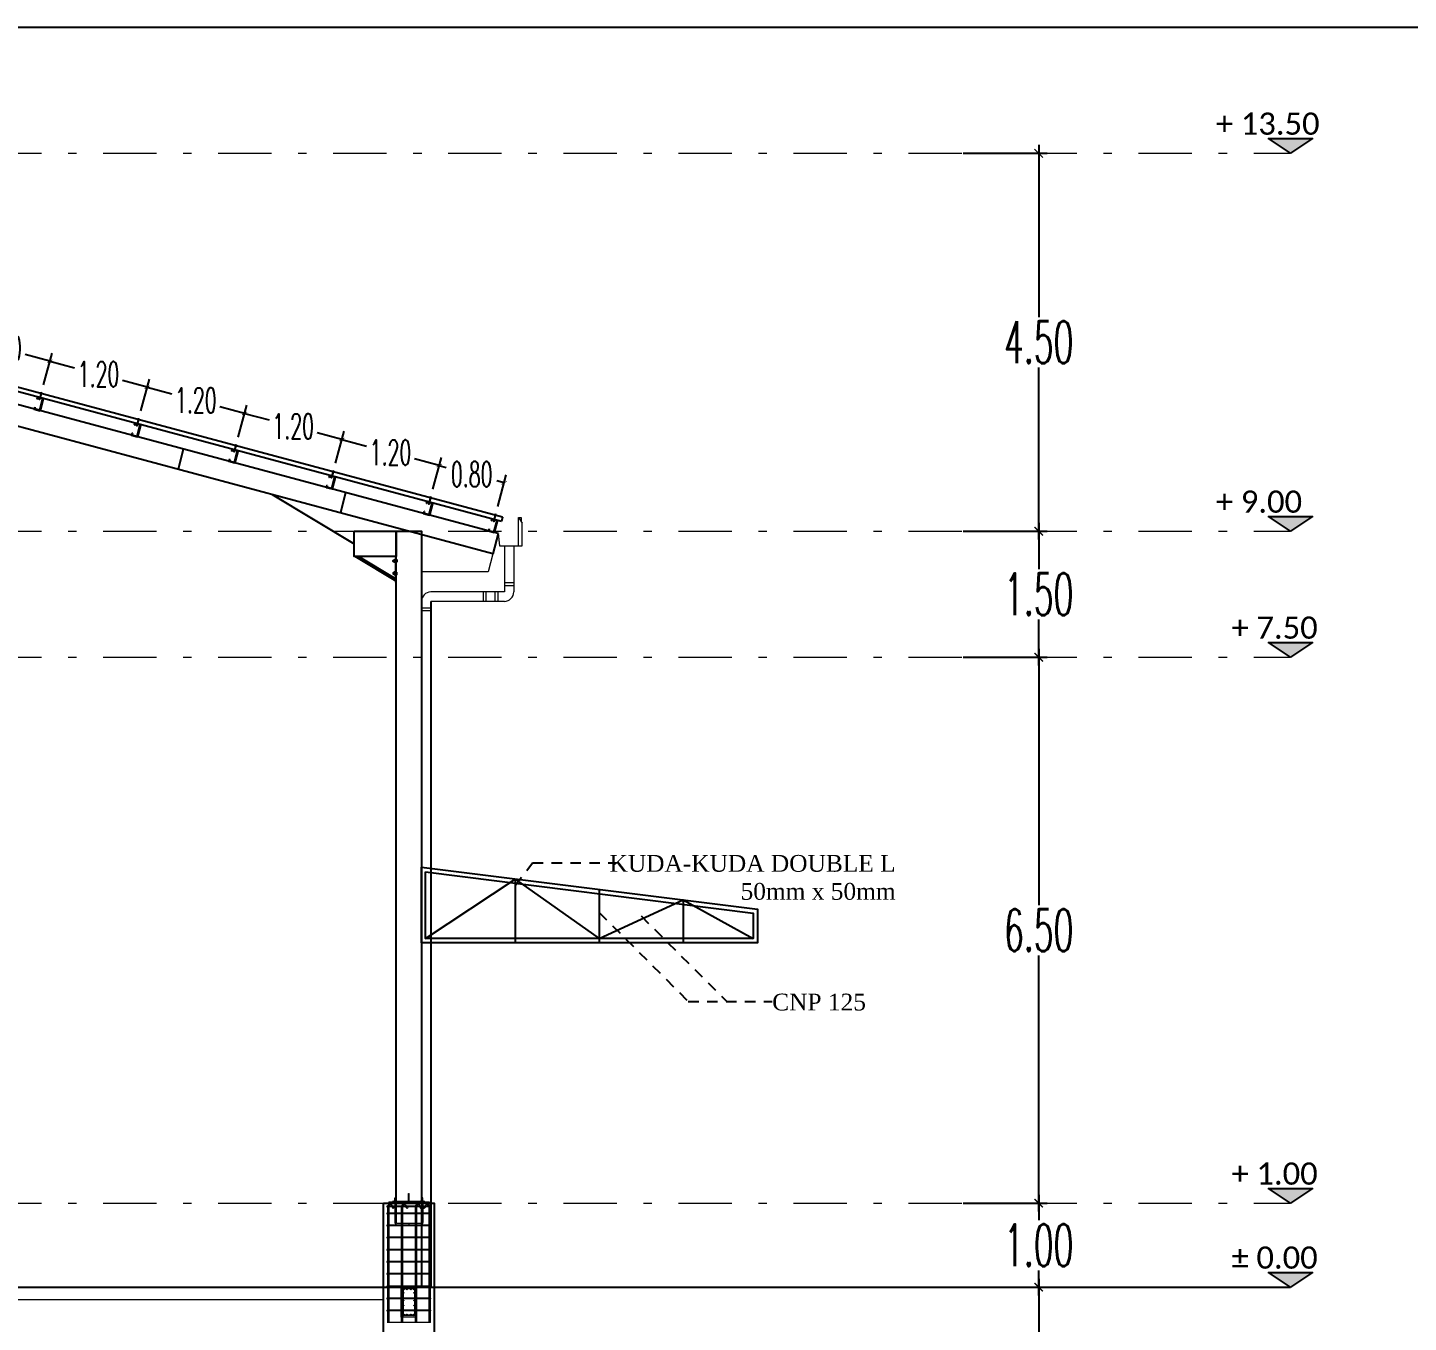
# Model space of a CAD drawing. Header units: millimetres. Extents: x 2175 to 3376, y 1504 to 1740.
# Drawn here: x 2918.69 to 2935.13, y 1559.9 to 1575.32 of the extents above; entities that cross this region are included whole.
import ezdxf

# ---------------------------------------------------------------- set-up
doc = ezdxf.new("R2010")
doc.units = ezdxf.units.MM
for name, pattern in [('DASHDOT2', [12.7, 6.35, -3.175, 0, -3.175]), ('DASHDOTX2', [50.8, 25.4, -12.7, 0, -12.7]), ('DASHED', [19.05, 12.7, -6.35]), ('HIDDEN2', [0.1875, 0.125, -0.0625])]:
    doc.linetypes.add(name, pattern=pattern)
for name, color, linetype, lineweight in [('As Atap', 3, 'DASHDOTX2', 40), ('Garis Dim', 131, 'DASHED', 9), ('TANGGA', 223, 'Continuous', 9)]:
    doc.layers.add(name, color=color, linetype=linetype, lineweight=lineweight)
for name, color, linetype in [('dinding baru', 142, 'Continuous'), ('GR', 7, 'Continuous'), ('KOP TEKS', 1, 'Continuous'), ('SUNGAI', 150, 'Continuous'), ('TEXT', 7, 'Continuous'), ('WF 150', 5, 'Continuous')]:
    doc.layers.add(name, color=color, linetype=linetype)
doc.styles.add('-DIM2', font='simplex.shx', dxfattribs={"width": 0.55})
doc.styles.get("Standard").update_dxf_attribs({"font": 'arial.ttf'})
doc.dimstyles.new('DIMENSI MUSHOLLAH', dxfattribs={"dimtxt": 0.5, "dimasz": 0.1, "dimexe": 0.1, "dimexo": 0.1, "dimgap": 0.05, "dimtad": 0, "dimtih": 1, "dimtoh": 1, "dimzin": 0, "dimdsep": 46, "dimtxsty": '-DIM2', "dimblk": 'ARCHTICK', "dimcen": 0.3, "dimdle": 0.1, "dimclrd": 1, "dimclre": 1, "dimclrt": 2, "dimadec": 0, "dimazin": 0, "dimtfac": 1, "dimtix": 1, "dimtofl": 0, "dimtmove": 0, "dimatfit": 3, "dimldrblk": 'ARCHTICK', "dimfxl": 1, "dimtolj": 1, "dimtzin": 0, "dimarcsym": 0})
doc.dimstyles.new('DIMENSI POTONGAN', dxfattribs={"dimtxt": 0.3, "dimasz": 0.05, "dimexe": 0.1, "dimexo": 0.1, "dimgap": 0.05, "dimtad": 0, "dimtih": 1, "dimtoh": 1, "dimrnd": 0.0025, "dimzin": 0, "dimdsep": 46, "dimtxsty": '-DIM2', "dimblk": 'ARCHTICK', "dimcen": 0.1, "dimclrd": 1, "dimclre": 1, "dimclrt": 2, "dimadec": 0, "dimazin": 0, "dimtfac": 1, "dimtofl": 0, "dimtmove": 0, "dimatfit": 3, "dimldrblk": 'ARCHTICK', "dimfxl": 0.18, "dimtolj": 1, "dimtzin": 0, "dimarcsym": 0})

# ---------------------------------------------------------------- blocks, each defined once
blk = doc.blocks.new('_ArchTick')
at = {"color": 0, "linetype": 'ByBlock', "const_width": 0.15}
blk.add_lwpolyline([(-0.5, -0.5), (0.5, 0.5)], dxfattribs=at)
blk = doc.blocks.new('*D823')
at = {"layer": 'Defpoints', "color": 0, "transparency": 16777216}
for p in [(2929.732, 1560.321), (2930.732, 1560.321), (2929.732, 1558.321)]:
    blk.add_point(p, dxfattribs=at)
at = {"layer": 'dinding baru', "color": 1, "linetype": 'Continuous', "lineweight": -2, "transparency": 16777216}
for p, q in [((2929.832, 1560.321), (2930.832, 1560.321)), ((2929.832, 1558.321), (2930.832, 1558.321))]:
    blk.add_line(p, q, dxfattribs=at)
at = {"layer": 'dinding baru', "color": 1, "lineweight": -2, "transparency": 16777216}
for p, q in [((2930.732, 1560.421), (2930.732, 1559.621)), ((2930.732, 1558.221), (2930.732, 1559.021))]:
    blk.add_line(p, q, dxfattribs=at)
at = {"layer": 'dinding baru', "color": 1, "lineweight": -2, "transparency": 16777216, "xscale": 0.1, "yscale": 0.1, "zscale": 0.1}
for p, rotation in [((2930.732, 1560.321), 90), ((2930.732, 1558.321), 270)]:
    blk.add_blockref('_ArchTick', p, dxfattribs=dict(at, rotation=rotation))
at = {"layer": 'dinding baru', "color": 2, "lineweight": 0, "transparency": 16777216, "insert": (2930.732, 1559.321), "char_height": 0.5, "attachment_point": 5, "style": '-DIM2'}
blk.add_mtext('\\A1;2.00', dxfattribs=at)
blk = doc.blocks.new('*D824')
at = {"layer": 'Defpoints', "color": 0, "transparency": 16777216}
for p in [(2929.732, 1561.321), (2929.732, 1560.321), (2930.732, 1560.321)]:
    blk.add_point(p, dxfattribs=at)
at = {"layer": 'dinding baru', "color": 1, "linetype": 'Continuous', "lineweight": -2, "transparency": 16777216}
for p, q in [((2929.832, 1561.321), (2930.832, 1561.321)), ((2929.832, 1560.321), (2930.832, 1560.321))]:
    blk.add_line(p, q, dxfattribs=at)
at = {"layer": 'dinding baru', "color": 1, "lineweight": -2, "transparency": 16777216}
for p, q in [((2930.732, 1561.421), (2930.732, 1561.121)), ((2930.732, 1560.221), (2930.732, 1560.521))]:
    blk.add_line(p, q, dxfattribs=at)
at = {"layer": 'dinding baru', "color": 1, "lineweight": -2, "transparency": 16777216, "xscale": 0.1, "yscale": 0.1, "zscale": 0.1}
for p, rotation in [((2930.732, 1561.321), 90), ((2930.732, 1560.321), 270)]:
    blk.add_blockref('_ArchTick', p, dxfattribs=dict(at, rotation=rotation))
at = {"layer": 'dinding baru', "color": 2, "lineweight": 0, "transparency": 16777216, "insert": (2930.732, 1560.821), "char_height": 0.5, "attachment_point": 5, "style": '-DIM2'}
blk.add_mtext('\\A1;1.00', dxfattribs=at)
blk = doc.blocks.new('*D825')
at = {"layer": 'Defpoints', "color": 0, "transparency": 16777216}
for p in [(2929.732, 1567.821), (2930.732, 1567.821), (2929.732, 1561.321)]:
    blk.add_point(p, dxfattribs=at)
at = {"layer": 'dinding baru', "color": 1, "lineweight": -2, "transparency": 16777216}
for p, q in [((2930.732, 1567.921), (2930.732, 1564.871)), ((2930.732, 1561.221), (2930.732, 1564.271))]:
    blk.add_line(p, q, dxfattribs=at)
at = {"layer": 'dinding baru', "color": 1, "linetype": 'Continuous', "lineweight": -2, "transparency": 16777216}
for p, q in [((2929.832, 1567.821), (2930.832, 1567.821)), ((2929.832, 1561.321), (2930.832, 1561.321))]:
    blk.add_line(p, q, dxfattribs=at)
at = {"layer": 'dinding baru', "color": 1, "lineweight": -2, "transparency": 16777216, "xscale": 0.1, "yscale": 0.1, "zscale": 0.1}
for p, rotation in [((2930.732, 1567.821), 90), ((2930.732, 1561.321), 270)]:
    blk.add_blockref('_ArchTick', p, dxfattribs=dict(at, rotation=rotation))
at = {"layer": 'dinding baru', "color": 2, "lineweight": 0, "transparency": 16777216, "insert": (2930.732, 1564.571), "char_height": 0.5, "attachment_point": 5, "style": '-DIM2'}
blk.add_mtext('\\A1;6.50', dxfattribs=at)
blk = doc.blocks.new('*D826')
at = {"layer": 'Defpoints', "color": 0, "transparency": 16777216}
for p in [(2929.732, 1569.321), (2930.732, 1569.321), (2929.732, 1567.821)]:
    blk.add_point(p, dxfattribs=at)
at = {"layer": 'dinding baru', "color": 1, "lineweight": -2, "transparency": 16777216}
for p, q in [((2930.732, 1569.421), (2930.732, 1568.871)), ((2930.732, 1567.721), (2930.732, 1568.271))]:
    blk.add_line(p, q, dxfattribs=at)
at = {"layer": 'dinding baru', "color": 1, "linetype": 'Continuous', "lineweight": -2, "transparency": 16777216}
for p, q in [((2929.832, 1569.321), (2930.832, 1569.321)), ((2929.832, 1567.821), (2930.832, 1567.821))]:
    blk.add_line(p, q, dxfattribs=at)
at = {"layer": 'dinding baru', "color": 1, "lineweight": -2, "transparency": 16777216, "xscale": 0.1, "yscale": 0.1, "zscale": 0.1}
for p, rotation in [((2930.732, 1569.321), 90), ((2930.732, 1567.821), 270)]:
    blk.add_blockref('_ArchTick', p, dxfattribs=dict(at, rotation=rotation))
at = {"layer": 'dinding baru', "color": 2, "lineweight": 0, "transparency": 16777216, "insert": (2930.732, 1568.571), "char_height": 0.5, "attachment_point": 5, "style": '-DIM2'}
blk.add_mtext('\\A1;1.50', dxfattribs=at)
blk = doc.blocks.new('*D827')
at = {"layer": 'Defpoints', "color": 0, "transparency": 16777216}
for p in [(2929.732, 1573.821), (2929.732, 1569.321), (2930.732, 1569.321)]:
    blk.add_point(p, dxfattribs=at)
at = {"layer": 'dinding baru', "color": 1, "linetype": 'Continuous', "lineweight": -2, "transparency": 16777216}
for p, q in [((2929.832, 1573.821), (2930.832, 1573.821)), ((2929.832, 1569.321), (2930.832, 1569.321))]:
    blk.add_line(p, q, dxfattribs=at)
at = {"layer": 'dinding baru', "color": 1, "lineweight": -2, "transparency": 16777216}
for p, q in [((2930.732, 1573.921), (2930.732, 1571.871)), ((2930.732, 1569.221), (2930.732, 1571.271))]:
    blk.add_line(p, q, dxfattribs=at)
at = {"layer": 'dinding baru', "color": 1, "lineweight": -2, "transparency": 16777216, "xscale": 0.1, "yscale": 0.1, "zscale": 0.1}
for p, rotation in [((2930.732, 1573.821), 90), ((2930.732, 1569.321), 270)]:
    blk.add_blockref('_ArchTick', p, dxfattribs=dict(at, rotation=rotation))
at = {"layer": 'dinding baru', "color": 2, "lineweight": 0, "transparency": 16777216, "insert": (2930.732, 1571.571), "char_height": 0.5, "attachment_point": 5, "style": '-DIM2'}
blk.add_mtext('\\A1;4.50', dxfattribs=at)
blk = doc.blocks.new('soof bmi')
at = {"layer": 'Garis Dim', "color": 1, "linetype": 'ByBlock', "lineweight": 9}
for p, q in [((38143.76, 315.036), (38143.76, 314.534)), ((38143.768, 315.036), (38143.768, 314.534)), ((38143.978, 315.053), (38143.777, 315.053)), ((38143.978, 315.044), (38143.777, 315.044)), ((38143.987, 315.036), (38143.987, 314.534)), ((38143.996, 315.036), (38143.996, 314.534)), ((38143.978, 314.525), (38143.777, 314.525)), ((38143.978, 314.517), (38143.777, 314.517))]:
    blk.add_line(p, q, dxfattribs=at)
blk.add_lwpolyline([(38143.728, 315.085), (38144.028, 315.085), (38144.028, 314.485), (38143.728, 314.485)], close=True, dxfattribs=at)
for centre, radius in [((38143.777, 315.036), 0.00853), ((38143.774, 314.965), 0.0064), ((38143.838, 315.036), 0.00853), ((38143.917, 315.036), 0.00853), ((38143.978, 315.036), 0.00853), ((38143.981, 314.965), 0.0064), ((38143.774, 314.815), 0.0064), ((38143.774, 314.715), 0.0064), ((38143.774, 314.605), 0.0064), ((38143.981, 314.815), 0.0064), ((38143.981, 314.715), 0.0064), ((38143.981, 314.605), 0.0064), ((38143.777, 314.534), 0.00853), ((38143.838, 314.534), 0.00853), ((38143.917, 314.534), 0.00853), ((38143.978, 314.534), 0.00853)]:
    blk.add_circle(centre, radius, dxfattribs=at)
for centre, radius, start, end in [((38143.777, 315.036), 0.0171, 90, 180), ((38143.978, 315.036), 0.0171, 0, 90), ((38143.978, 315.036), 0.00853, 0, 90), ((38143.777, 314.534), 0.0171, 180, 270), ((38143.978, 314.534), 0.00853, 270, 0), ((38143.978, 314.534), 0.0171, 270, 0)]:
    blk.add_arc(centre, radius, start, end, dxfattribs=at)
blk = doc.blocks.new('*D651')
at = {"layer": 'Defpoints', "color": 0, "transparency": 16777216}
for p in [(2918.957, 1571.346), (2917.696, 1571.277), (2918.855, 1570.967)]:
    blk.add_point(p, dxfattribs=at)
at = {"layer": 'TANGGA', "color": 1, "lineweight": -2, "transparency": 16777216}
for p, q in [((2917.722, 1571.374), (2917.824, 1571.753)), ((2917.798, 1571.657), (2918.092, 1571.578)), ((2918.957, 1571.346), (2918.663, 1571.425)), ((2918.881, 1571.063), (2918.983, 1571.443))]:
    blk.add_line(p, q, dxfattribs=at)
at = {"layer": 'TANGGA', "color": 1, "lineweight": -2, "transparency": 16777216, "xscale": 0.05, "yscale": 0.05, "zscale": 0.05}
for p, rotation in [((2917.798, 1571.657), 164.9999999999965), ((2918.957, 1571.346), 344.9999999999965)]:
    blk.add_blockref('_ArchTick', p, dxfattribs=dict(at, rotation=rotation))
at = {"layer": 'TANGGA', "color": 2, "transparency": 16777216, "insert": (2918.377, 1571.502), "char_height": 0.3, "attachment_point": 5, "style": '-DIM2'}
blk.add_mtext('\\A1;1.20', dxfattribs=at)
blk = doc.blocks.new('*D652')
at = {"layer": 'Defpoints', "color": 0, "transparency": 16777216}
for p in [(2920.116, 1571.036), (2918.855, 1570.967), (2920.014, 1570.656)]:
    blk.add_point(p, dxfattribs=at)
at = {"layer": 'TANGGA', "color": 1, "lineweight": -2, "transparency": 16777216}
for p, q in [((2918.881, 1571.063), (2918.983, 1571.443)), ((2918.957, 1571.346), (2919.251, 1571.268)), ((2920.116, 1571.036), (2919.822, 1571.114)), ((2920.04, 1570.753), (2920.142, 1571.132))]:
    blk.add_line(p, q, dxfattribs=at)
at = {"layer": 'TANGGA', "color": 1, "lineweight": -2, "transparency": 16777216, "xscale": 0.05, "yscale": 0.05, "zscale": 0.05}
for p, rotation in [((2918.957, 1571.346), 164.9999999999965), ((2920.116, 1571.036), 344.9999999999965)]:
    blk.add_blockref('_ArchTick', p, dxfattribs=dict(at, rotation=rotation))
at = {"layer": 'TANGGA', "color": 2, "transparency": 16777216, "insert": (2919.537, 1571.191), "char_height": 0.3, "attachment_point": 5, "style": '-DIM2'}
blk.add_mtext('\\A1;1.20', dxfattribs=at)
blk = doc.blocks.new('*D653')
at = {"layer": 'Defpoints', "color": 0, "transparency": 16777216}
for p in [(2921.275, 1570.725), (2920.014, 1570.656), (2921.174, 1570.346)]:
    blk.add_point(p, dxfattribs=at)
at = {"layer": 'TANGGA', "color": 1, "lineweight": -2, "transparency": 16777216}
for p, q in [((2920.04, 1570.753), (2920.142, 1571.132)), ((2920.116, 1571.036), (2920.41, 1570.957)), ((2921.275, 1570.725), (2920.981, 1570.804)), ((2921.199, 1570.442), (2921.301, 1570.822))]:
    blk.add_line(p, q, dxfattribs=at)
at = {"layer": 'TANGGA', "color": 1, "lineweight": -2, "transparency": 16777216, "xscale": 0.05, "yscale": 0.05, "zscale": 0.05}
for p, rotation in [((2920.116, 1571.036), 164.9999999999965), ((2921.275, 1570.725), 344.9999999999965)]:
    blk.add_blockref('_ArchTick', p, dxfattribs=dict(at, rotation=rotation))
at = {"layer": 'TANGGA', "color": 2, "transparency": 16777216, "insert": (2920.696, 1570.88), "char_height": 0.3, "attachment_point": 5, "style": '-DIM2'}
blk.add_mtext('\\A1;1.20', dxfattribs=at)
blk = doc.blocks.new('*D654')
at = {"layer": 'Defpoints', "color": 0, "transparency": 16777216}
for p in [(2921.174, 1570.346), (2922.434, 1570.414), (2922.333, 1570.035)]:
    blk.add_point(p, dxfattribs=at)
at = {"layer": 'TANGGA', "color": 1, "lineweight": -2, "transparency": 16777216}
for p, q in [((2921.199, 1570.442), (2921.301, 1570.822)), ((2921.275, 1570.725), (2921.569, 1570.646)), ((2922.359, 1570.132), (2922.46, 1570.511)), ((2922.434, 1570.414), (2922.141, 1570.493))]:
    blk.add_line(p, q, dxfattribs=at)
at = {"layer": 'TANGGA', "color": 1, "lineweight": -2, "transparency": 16777216, "xscale": 0.05, "yscale": 0.05, "zscale": 0.05}
for p, rotation in [((2921.275, 1570.725), 164.9999999999756), ((2922.434, 1570.414), 344.9999999999756)]:
    blk.add_blockref('_ArchTick', p, dxfattribs=dict(at, rotation=rotation))
at = {"layer": 'TANGGA', "color": 2, "transparency": 16777216, "insert": (2921.855, 1570.57), "char_height": 0.3, "attachment_point": 5, "style": '-DIM2'}
blk.add_mtext('\\A1;1.20', dxfattribs=at)
blk = doc.blocks.new('*D655')
at = {"layer": 'Defpoints', "color": 0, "transparency": 16777216}
for p in [(2922.333, 1570.035), (2923.593, 1570.104), (2923.492, 1569.724)]:
    blk.add_point(p, dxfattribs=at)
at = {"layer": 'TANGGA', "color": 1, "lineweight": -2, "transparency": 16777216}
for p, q in [((2922.359, 1570.132), (2922.46, 1570.511)), ((2922.434, 1570.414), (2922.728, 1570.336)), ((2923.593, 1570.104), (2923.3, 1570.183)), ((2923.518, 1569.821), (2923.619, 1570.201))]:
    blk.add_line(p, q, dxfattribs=at)
at = {"layer": 'TANGGA', "color": 1, "lineweight": -2, "transparency": 16777216, "xscale": 0.05, "yscale": 0.05, "zscale": 0.05}
for p, rotation in [((2922.434, 1570.414), 164.9999999999965), ((2923.593, 1570.104), 344.9999999999965)]:
    blk.add_blockref('_ArchTick', p, dxfattribs=dict(at, rotation=rotation))
at = {"layer": 'TANGGA', "color": 2, "transparency": 16777216, "insert": (2923.014, 1570.259), "char_height": 0.3, "attachment_point": 5, "style": '-DIM2'}
blk.add_mtext('\\A1;1.20', dxfattribs=at)
blk = doc.blocks.new('*D656')
at = {"layer": 'Defpoints', "color": 0, "transparency": 16777216}
for p in [(2924.366, 1569.897), (2923.492, 1569.724), (2924.264, 1569.517)]:
    blk.add_point(p, dxfattribs=at)
at = {"layer": 'TANGGA', "color": 1, "lineweight": -2, "transparency": 16777216}
for p, q in [((2923.518, 1569.821), (2923.619, 1570.201)), ((2923.593, 1570.104), (2923.678, 1570.081)), ((2924.366, 1569.897), (2924.281, 1569.92)), ((2924.29, 1569.614), (2924.392, 1569.993))]:
    blk.add_line(p, q, dxfattribs=at)
at = {"layer": 'TANGGA', "color": 1, "lineweight": -2, "transparency": 16777216, "xscale": 0.05, "yscale": 0.05, "zscale": 0.05}
for p, rotation in [((2923.593, 1570.104), 164.9999999980932), ((2924.366, 1569.897), 344.9999999980933)]:
    blk.add_blockref('_ArchTick', p, dxfattribs=dict(at, rotation=rotation))
at = {"layer": 'TANGGA', "color": 2, "transparency": 16777216, "insert": (2923.98, 1570), "char_height": 0.3, "attachment_point": 5, "style": '-DIM2'}
blk.add_mtext('\\A1;0.80', dxfattribs=at)

msp = doc.modelspace()

# ---------------------------------------------------------------- hatches: boundary and pattern name
at = {"layer": 'Garis Dim', "linetype": 'ByBlock', "lineweight": 5}
h = msp.add_hatch(dxfattribs=at)
h.set_pattern_fill('LINE', color=0, scale=0.00072, angle=-0.0006, style=0)
h.set_pattern_definition([(179.999441, (3621.7157647, 1722.6246824), (2.23035e-08, 0.0022860000006), [])])
h.paths.add_polyline_path([(2923.082, 1561.382, 0.414214), (2923.08, 1561.384), (2923.067, 1561.384, 0.414214), (2923.065, 1561.382), (2923.065, 1561.352), (2923.082, 1561.352)])
h = msp.add_hatch(dxfattribs=at)
h.set_pattern_fill('LINE', color=0, scale=0.00072, angle=-0.0006, style=0)
h.set_pattern_definition([(179.999441, (3621.3989637, 1722.6246855), (2.23035e-08, 0.0022860000006), [])])
h.paths.add_polyline_path([(2923.399, 1561.382, 0.414214), (2923.397, 1561.384), (2923.383, 1561.384, 0.414214), (2923.381, 1561.382), (2923.381, 1561.352), (2923.399, 1561.352)])
at = {"layer": 'TEXT'}
h = msp.add_hatch(color=256, dxfattribs=at)
h.dxf.hatch_style = 1
h.paths.add_polyline_path([(2933.732, 1573.821), (2933.469, 1573.996), (2933.994, 1573.996)])
h = msp.add_hatch(color=256, dxfattribs=at)
h.dxf.hatch_style = 1
h.paths.add_polyline_path([(2933.732, 1569.321), (2933.469, 1569.496), (2933.994, 1569.496)])
h = msp.add_hatch(color=256, dxfattribs=at)
h.dxf.hatch_style = 1
h.paths.add_polyline_path([(2933.732, 1567.821), (2933.469, 1567.996), (2933.994, 1567.996)])
h = msp.add_hatch(color=256, dxfattribs=at)
h.dxf.hatch_style = 1
h.paths.add_polyline_path([(2933.732, 1561.321), (2933.469, 1561.496), (2933.994, 1561.496)])
h = msp.add_hatch(color=256, dxfattribs=at)
h.dxf.hatch_style = 1
h.paths.add_polyline_path([(2933.732, 1560.321), (2933.469, 1560.496), (2933.994, 1560.496)])

# ---------------------------------------------------------------- linework, layer by layer
for p, q in [((2918.81, 1570.919), (2918.803, 1570.894)), ((2918.806, 1570.893), (2918.803, 1570.894)), ((2918.812, 1570.915), (2918.806, 1570.893)), ((2918.869, 1570.9), (2918.812, 1570.915)), ((2918.869, 1570.9), (2918.832, 1570.762)), ((2918.873, 1570.903), (2918.834, 1570.758)), ((2918.879, 1570.901), (2918.84, 1570.757)), ((2918.876, 1570.892), (2918.84, 1570.756)), ((2918.876, 1570.892), (2918.84, 1570.756)), ((2918.876, 1570.892), (2918.84, 1570.756)), ((2918.879, 1570.901), (2918.849, 1570.791)), ((2918.879, 1570.901), (2918.849, 1570.791)), ((2918.879, 1570.901), (2918.849, 1570.791)), ((2918.879, 1570.901), (2918.849, 1570.791)), ((2918.876, 1570.891), (2918.87, 1570.892)), ((2918.778, 1570.799), (2918.771, 1570.775)), ((2918.78, 1570.798), (2918.775, 1570.777)), ((2918.832, 1570.762), (2918.775, 1570.777)), ((2918.78, 1570.798), (2918.778, 1570.799)), ((2919.969, 1570.609), (2919.962, 1570.584)), ((2919.965, 1570.583), (2919.962, 1570.584)), ((2919.971, 1570.604), (2919.965, 1570.583)), ((2920.028, 1570.589), (2919.971, 1570.604)), ((2920.028, 1570.589), (2919.991, 1570.451)), ((2920.032, 1570.592), (2919.993, 1570.447)), ((2920.038, 1570.591), (2919.999, 1570.446)), ((2920.035, 1570.581), (2919.999, 1570.446)), ((2920.035, 1570.581), (2919.999, 1570.446)), ((2920.035, 1570.581), (2919.999, 1570.446)), ((2920.038, 1570.591), (2920.008, 1570.481)), ((2920.038, 1570.591), (2920.008, 1570.481)), ((2920.038, 1570.591), (2920.008, 1570.481)), ((2920.038, 1570.591), (2920.008, 1570.481)), ((2920.035, 1570.58), (2920.029, 1570.582)), ((2919.937, 1570.488), (2919.93, 1570.464)), ((2919.94, 1570.487), (2919.934, 1570.466)), ((2919.991, 1570.451), (2919.934, 1570.466)), ((2919.94, 1570.487), (2919.937, 1570.488)), ((2920.545, 1570.3), (2920.485, 1570.057)), ((2921.096, 1570.178), (2921.089, 1570.154)), ((2921.099, 1570.177), (2921.093, 1570.155)), ((2921.099, 1570.177), (2921.096, 1570.178)), ((2921.128, 1570.298), (2921.121, 1570.273)), ((2921.124, 1570.272), (2921.121, 1570.273)), ((2921.13, 1570.293), (2921.124, 1570.272)), ((2921.187, 1570.279), (2921.13, 1570.293)), ((2921.187, 1570.279), (2921.15, 1570.141)), ((2921.191, 1570.282), (2921.152, 1570.137)), ((2921.197, 1570.28), (2921.158, 1570.135)), ((2921.194, 1570.271), (2921.158, 1570.135)), ((2921.194, 1570.271), (2921.158, 1570.135)), ((2921.194, 1570.271), (2921.158, 1570.135)), ((2921.197, 1570.28), (2921.167, 1570.17)), ((2921.197, 1570.28), (2921.167, 1570.17)), ((2921.197, 1570.28), (2921.167, 1570.17)), ((2921.197, 1570.28), (2921.167, 1570.17)), ((2921.194, 1570.269), (2921.188, 1570.271)), ((2921.15, 1570.141), (2921.093, 1570.155)), ((2922.255, 1569.867), (2922.249, 1569.843)), ((2922.258, 1569.866), (2922.252, 1569.845)), ((2922.258, 1569.866), (2922.255, 1569.867)), ((2922.287, 1569.987), (2922.28, 1569.962)), ((2922.283, 1569.962), (2922.28, 1569.962)), ((2922.289, 1569.983), (2922.283, 1569.962)), ((2922.346, 1569.968), (2922.289, 1569.983)), ((2922.346, 1569.968), (2922.309, 1569.83)), ((2922.35, 1569.971), (2922.311, 1569.826)), ((2922.356, 1569.97), (2922.317, 1569.825)), ((2922.353, 1569.96), (2922.317, 1569.825)), ((2922.353, 1569.96), (2922.317, 1569.825)), ((2922.353, 1569.96), (2922.317, 1569.825)), ((2922.356, 1569.97), (2922.326, 1569.86)), ((2922.356, 1569.97), (2922.326, 1569.86)), ((2922.356, 1569.97), (2922.326, 1569.86)), ((2922.356, 1569.97), (2922.326, 1569.86)), ((2922.353, 1569.959), (2922.347, 1569.96)), ((2922.309, 1569.83), (2922.252, 1569.845)), ((2922.477, 1569.782), (2922.417, 1569.539)), ((2923.414, 1569.556), (2923.408, 1569.532)), ((2923.417, 1569.556), (2923.411, 1569.534)), ((2923.468, 1569.519), (2923.411, 1569.534)), ((2923.417, 1569.556), (2923.414, 1569.556)), ((2923.446, 1569.677), (2923.44, 1569.652)), ((2923.442, 1569.651), (2923.44, 1569.652)), ((2923.448, 1569.672), (2923.442, 1569.651)), ((2923.505, 1569.657), (2923.448, 1569.672)), ((2923.505, 1569.657), (2923.468, 1569.519)), ((2923.509, 1569.661), (2923.47, 1569.516)), ((2923.515, 1569.659), (2923.476, 1569.514)), ((2923.512, 1569.649), (2923.476, 1569.514)), ((2923.512, 1569.649), (2923.476, 1569.514)), ((2923.512, 1569.649), (2923.476, 1569.514)), ((2923.515, 1569.659), (2923.486, 1569.549)), ((2923.515, 1569.659), (2923.486, 1569.549)), ((2923.515, 1569.659), (2923.486, 1569.549)), ((2923.515, 1569.659), (2923.486, 1569.549)), ((2923.512, 1569.648), (2923.506, 1569.65)), ((2924.219, 1569.47), (2924.212, 1569.445)), ((2924.215, 1569.444), (2924.212, 1569.445)), ((2924.221, 1569.465), (2924.215, 1569.444)), ((2924.278, 1569.45), (2924.221, 1569.465)), ((2924.278, 1569.45), (2924.241, 1569.312)), ((2924.282, 1569.454), (2924.243, 1569.309)), ((2924.288, 1569.452), (2924.249, 1569.307)), ((2924.285, 1569.442), (2924.249, 1569.307)), ((2924.285, 1569.442), (2924.249, 1569.307)), ((2924.285, 1569.442), (2924.249, 1569.307)), ((2924.288, 1569.452), (2924.258, 1569.342)), ((2924.288, 1569.452), (2924.258, 1569.342)), ((2924.288, 1569.452), (2924.258, 1569.342)), ((2924.288, 1569.452), (2924.258, 1569.342)), ((2924.285, 1569.441), (2924.279, 1569.443)), ((2924.187, 1569.349), (2924.18, 1569.325)), ((2924.19, 1569.349), (2924.184, 1569.327)), ((2924.241, 1569.312), (2924.184, 1569.327)), ((2924.19, 1569.349), (2924.187, 1569.349)), ((2923.382, 1568.486), (2923.382, 1560.321)), ((2923.494, 1568.486), (2923.494, 1560.321)), ((2923.423, 1561.336), (2923.039, 1561.336)), ((2923.423, 1561.336), (2923.039, 1561.336))]:
    msp.add_line(p, q)
at = {"lineweight": 18}
for p, q in [((2924.538, 1569.147), (2924.538, 1569.484)), ((2924.538, 1569.484), (2924.571, 1569.484)), ((2924.538, 1569.484), (2924.583, 1569.418)), ((2924.571, 1569.484), (2924.571, 1569.435)), ((2924.583, 1569.147), (2924.583, 1569.418)), ((2924.296, 1569.294), (2924.313, 1569.147)), ((2924.313, 1569.147), (2924.369, 1569.147)), ((2924.369, 1569.147), (2924.583, 1569.147)), ((2924.369, 1569.147), (2924.369, 1568.598)), ((2924.481, 1569.147), (2924.481, 1568.598)), ((2924.369, 1568.711), (2924.481, 1568.711)), ((2924.369, 1568.598), (2923.494, 1568.598)), ((2924.121, 1568.486), (2924.121, 1568.598)), ((2924.154, 1568.486), (2924.154, 1568.598)), ((2924.257, 1568.598), (2924.257, 1568.486)), ((2924.291, 1568.598), (2924.291, 1568.486)), ((2924.369, 1568.677), (2924.481, 1568.677)), ((2923.494, 1568.407), (2923.382, 1568.407)), ((2923.494, 1568.374), (2923.382, 1568.374)), ((2924.369, 1568.486), (2923.494, 1568.486)), ((2923.471, 1561.321), (2922.991, 1561.321)), ((2923.471, 1561.321), (2922.991, 1561.321))]:
    msp.add_line(p, q, dxfattribs=at)
at = {"ltscale": 8}
for p, q in [((2924.499, 1565.178), (2924.499, 1564.421)), ((2925.499, 1565.056), (2925.499, 1564.421)), ((2926.499, 1564.931), (2926.499, 1564.421))]:
    msp.add_line(p, q, dxfattribs=at)
for points in [[(2918.855, 1570.959), (2918.852, 1570.96), (2918.835, 1570.894), (2918.838, 1570.893)], [(2918.864, 1570.961), (2918.844, 1570.966), (2918.843, 1570.962), (2918.863, 1570.957)], [(2918.86, 1570.965), (2918.85, 1570.968), (2918.849, 1570.964), (2918.859, 1570.962)], [(2920.014, 1570.649), (2920.011, 1570.649), (2919.994, 1570.584), (2919.997, 1570.583)], [(2920.023, 1570.65), (2920.003, 1570.655), (2920.002, 1570.652), (2920.022, 1570.647)], [(2920.019, 1570.655), (2920.009, 1570.657), (2920.008, 1570.654), (2920.019, 1570.651)], [(2921.182, 1570.339), (2921.162, 1570.345), (2921.161, 1570.341), (2921.181, 1570.336)], [(2921.179, 1570.344), (2921.169, 1570.347), (2921.168, 1570.343), (2921.178, 1570.341)], [(2921.173, 1570.338), (2921.17, 1570.339), (2921.153, 1570.273), (2921.156, 1570.272)], [(2922.332, 1570.027), (2922.329, 1570.028), (2922.312, 1569.963), (2922.315, 1569.962)], [(2922.341, 1570.029), (2922.321, 1570.034), (2922.32, 1570.031), (2922.34, 1570.025)], [(2922.338, 1570.034), (2922.328, 1570.036), (2922.327, 1570.033), (2922.337, 1570.03)], [(2923.491, 1569.717), (2923.488, 1569.718), (2923.471, 1569.652), (2923.474, 1569.651)], [(2923.5, 1569.718), (2923.48, 1569.723), (2923.479, 1569.72), (2923.499, 1569.715)], [(2923.497, 1569.723), (2923.487, 1569.726), (2923.486, 1569.722), (2923.496, 1569.719)], [(2924.27, 1569.516), (2924.259, 1569.519), (2924.259, 1569.515), (2924.269, 1569.512)], [(2924.264, 1569.51), (2924.261, 1569.511), (2924.244, 1569.445), (2924.247, 1569.444)], [(2924.273, 1569.511), (2924.253, 1569.516), (2924.252, 1569.513), (2924.272, 1569.508)]]:
    msp.add_lwpolyline(points, close=True)
for points in [[(2918.838, 1570.893), (2918.835, 1570.888), (2918.835, 1570.894)], [(2919.997, 1570.583), (2919.994, 1570.577), (2919.994, 1570.584)], [(2921.156, 1570.272), (2921.153, 1570.267), (2921.153, 1570.273)], [(2922.315, 1569.962), (2922.312, 1569.956), (2922.312, 1569.963)], [(2923.474, 1569.651), (2923.471, 1569.645), (2923.471, 1569.652)], [(2924.247, 1569.444), (2924.244, 1569.438), (2924.244, 1569.445)]]:
    msp.add_lwpolyline(points)
for points in [[(2923.382, 1565.321), (2927.382, 1564.821), (2927.382, 1564.421), (2923.382, 1564.421), (2923.382, 1565.321)], [(2923.432, 1564.471), (2924.499, 1565.178), (2925.499, 1564.471), (2926.499, 1564.931), (2927.332, 1564.471)]]:
    msp.add_lwpolyline(points, dxfattribs=at)
msp.add_lwpolyline([(2923.432, 1565.268), (2927.332, 1564.774), (2927.332, 1564.471), (2923.432, 1564.471)], close=True, dxfattribs=at)
at = {"linetype": 'HIDDEN2'}
for points in [[(2924.499, 1565.103), (2924.706, 1565.373), (2925.706, 1565.373)], [(2925.499, 1564.783), (2926.559, 1563.722), (2927.559, 1563.722)], [(2925.999, 1564.741), (2927.018, 1563.722)]]:
    msp.add_lwpolyline(points, dxfattribs=at)
at = {"lineweight": 18}
for centre, start, end in [((2923.494, 1568.486), 90, 180), ((2924.369, 1568.598), 270, 0)]:
    msp.add_arc(centre, 0.112, start, end, dxfattribs=at)
at = {"layer": 'As Atap', "color": 7, "linetype": 'ByBlock', "lineweight": 9}
for p, q in [((2922.992, 1561.336), (2922.992, 1561.321)), ((2922.992, 1561.336), (2923.472, 1561.336)), ((2923.472, 1561.336), (2923.472, 1561.321))]:
    msp.add_line(p, q, dxfattribs=at)
at = {"layer": 'As Atap', "color": 7, "linetype": 'ByBlock', "lineweight": 5}
for p, q in [((2923.089, 1561.338), (2923.058, 1561.338)), ((2923.086, 1561.352), (2923.06, 1561.352)), ((2923.406, 1561.338), (2923.374, 1561.338)), ((2923.403, 1561.352), (2923.377, 1561.352))]:
    msp.add_line(p, q, dxfattribs=at)
at = {"layer": 'As Atap', "color": 0, "linetype": 'ByBlock', "lineweight": 5}
for p, q in [((2923.065, 1561.321), (2923.065, 1561.278)), ((2923.08, 1561.384), (2923.067, 1561.384)), ((2923.082, 1561.321), (2923.082, 1561.278)), ((2923.226, 1561.436), (2923.237, 1561.436)), ((2923.226, 1561.336), (2923.226, 1561.436)), ((2923.237, 1561.336), (2923.237, 1561.436)), ((2923.382, 1561.321), (2923.382, 1561.278)), ((2923.397, 1561.384), (2923.383, 1561.384)), ((2923.399, 1561.321), (2923.399, 1561.278)), ((2922.977, 1561.277), (2922.977, 1561.203)), ((2922.977, 1561.195), (2922.977, 1561.059)), ((2922.993, 1561.277), (2922.993, 1561.203)), ((2922.993, 1561.195), (2922.993, 1561.059)), ((2923.065, 1561.277), (2923.065, 1561.203)), ((2923.065, 1561.188), (2923.065, 1561.091)), ((2923.082, 1561.277), (2923.082, 1561.203)), ((2923.082, 1561.188), (2923.082, 1561.091)), ((2923.142, 1561.276), (2923.142, 1561.203)), ((2923.142, 1561.195), (2923.142, 1561.059)), ((2923.157, 1561.276), (2923.157, 1561.203)), ((2923.157, 1561.195), (2923.157, 1561.059)), ((2923.306, 1561.276), (2923.306, 1561.203)), ((2923.306, 1561.195), (2923.306, 1561.059)), ((2923.322, 1561.276), (2923.322, 1561.203)), ((2923.322, 1561.195), (2923.322, 1561.059)), ((2923.382, 1561.277), (2923.382, 1561.203)), ((2923.382, 1561.188), (2923.382, 1561.091)), ((2923.399, 1561.277), (2923.399, 1561.203)), ((2923.399, 1561.188), (2923.399, 1561.091)), ((2923.471, 1561.276), (2923.471, 1561.203)), ((2923.471, 1561.195), (2923.471, 1561.059)), ((2923.486, 1561.276), (2923.486, 1561.203)), ((2923.486, 1561.195), (2923.486, 1561.059)), ((2922.977, 1561.051), (2922.977, 1560.915)), ((2922.993, 1561.051), (2922.993, 1560.915)), ((2923.091, 1561.082), (2923.142, 1561.082)), ((2923.091, 1561.065), (2923.142, 1561.065)), ((2923.142, 1561.051), (2923.142, 1560.915)), ((2923.157, 1561.082), (2923.306, 1561.082)), ((2923.157, 1561.065), (2923.306, 1561.065)), ((2923.157, 1561.051), (2923.157, 1560.915)), ((2923.231, 1561.082), (2923.231, 1561.065)), ((2923.306, 1561.051), (2923.306, 1560.915)), ((2923.322, 1561.082), (2923.373, 1561.082)), ((2923.322, 1561.065), (2923.373, 1561.065)), ((2923.322, 1561.051), (2923.322, 1560.915)), ((2923.471, 1561.051), (2923.471, 1560.915)), ((2923.486, 1561.051), (2923.486, 1560.915)), ((2922.977, 1560.907), (2922.977, 1560.771)), ((2922.993, 1560.907), (2922.993, 1560.771)), ((2923.142, 1560.907), (2923.142, 1560.771)), ((2923.157, 1560.907), (2923.157, 1560.771)), ((2923.306, 1560.907), (2923.306, 1560.771)), ((2923.322, 1560.907), (2923.322, 1560.771)), ((2923.471, 1560.907), (2923.471, 1560.771)), ((2923.486, 1560.907), (2923.486, 1560.771)), ((2922.977, 1560.764), (2922.977, 1560.628)), ((2922.993, 1560.764), (2922.993, 1560.628)), ((2923.142, 1560.764), (2923.142, 1560.628)), ((2923.157, 1560.764), (2923.157, 1560.628)), ((2923.306, 1560.764), (2923.306, 1560.628)), ((2923.322, 1560.764), (2923.322, 1560.628)), ((2923.471, 1560.764), (2923.471, 1560.628)), ((2923.486, 1560.764), (2923.486, 1560.628)), ((2922.977, 1560.62), (2922.977, 1560.484)), ((2922.977, 1560.477), (2922.977, 1560.34)), ((2922.993, 1560.62), (2922.993, 1560.484)), ((2922.993, 1560.477), (2922.993, 1560.34)), ((2923.142, 1560.62), (2923.142, 1560.484)), ((2923.142, 1560.477), (2923.142, 1560.34)), ((2923.157, 1560.62), (2923.157, 1560.484)), ((2923.157, 1560.477), (2923.157, 1560.34)), ((2923.306, 1560.62), (2923.306, 1560.484)), ((2923.306, 1560.477), (2923.306, 1560.34)), ((2923.322, 1560.62), (2923.322, 1560.484)), ((2923.322, 1560.477), (2923.322, 1560.34)), ((2923.471, 1560.62), (2923.471, 1560.484)), ((2923.471, 1560.477), (2923.471, 1560.34)), ((2923.486, 1560.62), (2923.486, 1560.484)), ((2923.486, 1560.477), (2923.486, 1560.34)), ((2922.977, 1560.326), (2922.977, 1560.19)), ((2922.993, 1560.326), (2922.993, 1560.19)), ((2923.142, 1560.326), (2923.142, 1560.19)), ((2923.157, 1560.326), (2923.157, 1560.19)), ((2923.306, 1560.326), (2923.306, 1560.19)), ((2923.322, 1560.326), (2923.322, 1560.19)), ((2923.471, 1560.326), (2923.471, 1560.19)), ((2923.486, 1560.326), (2923.486, 1560.19)), ((2922.977, 1560.182), (2922.977, 1560.046)), ((2922.993, 1560.182), (2922.993, 1560.046)), ((2923.142, 1560.182), (2923.142, 1560.046)), ((2923.157, 1560.182), (2923.157, 1560.046)), ((2923.306, 1560.182), (2923.306, 1560.046)), ((2923.322, 1560.182), (2923.322, 1560.046)), ((2923.471, 1560.182), (2923.471, 1560.046)), ((2923.486, 1560.182), (2923.486, 1560.046)), ((2922.977, 1560.039), (2922.977, 1559.902)), ((2922.993, 1560.039), (2922.993, 1559.902)), ((2923.142, 1560.039), (2923.142, 1559.902)), ((2923.157, 1560.039), (2923.157, 1559.902)), ((2923.306, 1560.039), (2923.306, 1559.902)), ((2923.322, 1560.039), (2923.322, 1559.902)), ((2923.471, 1560.039), (2923.471, 1559.902)), ((2923.486, 1560.039), (2923.486, 1559.902))]:
    msp.add_line(p, q, dxfattribs=at)
for centre, radius, start, end in [((2923.091, 1561.091), 0.0259, 180, 270), ((2923.091, 1561.091), 0.00864, 180, 270), ((2923.373, 1561.091), 0.0259, 270, 0), ((2923.373, 1561.091), 0.00864, 270, 0)]:
    msp.add_arc(centre, radius, start, end, dxfattribs=at)
at = {"layer": 'Garis Dim', "linetype": 'DASHDOT2', "ltscale": 0.1}
for p, q in [((2881.232, 1573.821), (2933.732, 1573.821)), ((2881.232, 1569.321), (2933.732, 1569.321)), ((2881.232, 1567.821), (2933.732, 1567.821)), ((2881.232, 1561.321), (2933.732, 1561.321))]:
    msp.add_line(p, q, dxfattribs=at)
at = {"layer": 'Garis Dim', "color": 0, "linetype": 'ByBlock', "lineweight": 5}
for p, q in [((2923.03, 1561.298), (2923.042, 1561.285)), ((2923.065, 1561.352), (2923.065, 1561.382)), ((2923.082, 1561.352), (2923.082, 1561.382)), ((2923.194, 1561.298), (2923.207, 1561.285)), ((2923.359, 1561.298), (2923.371, 1561.285)), ((2923.381, 1561.352), (2923.381, 1561.382)), ((2923.399, 1561.352), (2923.399, 1561.382)), ((2923.434, 1561.298), (2923.421, 1561.285)), ((2923.49, 1561.285), (2922.973, 1561.285)), ((2923.49, 1561.277), (2922.973, 1561.277)), ((2923.49, 1561.203), (2922.973, 1561.203)), ((2923.49, 1561.195), (2922.973, 1561.195)), ((2923.028, 1561.277), (2923.047, 1561.259)), ((2923.043, 1561.287), (2923.044, 1561.285)), ((2923.058, 1561.269), (2923.047, 1561.259)), ((2923.05, 1561.277), (2923.058, 1561.269)), ((2923.183, 1561.287), (2923.185, 1561.285)), ((2923.193, 1561.277), (2923.211, 1561.259)), ((2923.222, 1561.269), (2923.211, 1561.259)), ((2923.214, 1561.277), (2923.222, 1561.269)), ((2923.348, 1561.287), (2923.349, 1561.285)), ((2923.357, 1561.277), (2923.376, 1561.259)), ((2923.373, 1561.277), (2923.381, 1561.269)), ((2923.387, 1561.269), (2923.376, 1561.259)), ((2923.379, 1561.277), (2923.387, 1561.269)), ((2923.413, 1561.277), (2923.405, 1561.269)), ((2923.405, 1561.269), (2923.416, 1561.259)), ((2923.435, 1561.277), (2923.416, 1561.259)), ((2923.444, 1561.287), (2923.443, 1561.285)), ((2923.49, 1561.059), (2922.973, 1561.059)), ((2923.49, 1561.051), (2922.973, 1561.051)), ((2923.49, 1560.915), (2922.973, 1560.915)), ((2923.49, 1560.907), (2922.973, 1560.907)), ((2923.49, 1560.771), (2922.973, 1560.771)), ((2923.49, 1560.763), (2922.973, 1560.763)), ((2923.49, 1560.628), (2922.973, 1560.628)), ((2923.49, 1560.62), (2922.973, 1560.62)), ((2923.49, 1560.484), (2922.973, 1560.484)), ((2923.49, 1560.476), (2922.973, 1560.476)), ((2923.49, 1560.334), (2922.973, 1560.334)), ((2923.49, 1560.326), (2922.973, 1560.326)), ((2923.49, 1560.19), (2922.973, 1560.19)), ((2923.49, 1560.182), (2922.973, 1560.182)), ((2923.49, 1560.046), (2922.973, 1560.046)), ((2923.49, 1560.038), (2922.973, 1560.038)), ((2923.49, 1559.902), (2922.973, 1559.902))]:
    msp.add_line(p, q, dxfattribs=at)
at = {"layer": 'Garis Dim', "color": 7, "linetype": 'ByBlock', "lineweight": 5}
for p, q in [((2923.058, 1561.336), (2923.058, 1561.338)), ((2923.06, 1561.338), (2923.06, 1561.352)), ((2923.067, 1561.338), (2923.067, 1561.352)), ((2923.08, 1561.338), (2923.08, 1561.352)), ((2923.086, 1561.338), (2923.086, 1561.352)), ((2923.089, 1561.336), (2923.089, 1561.338)), ((2923.374, 1561.336), (2923.374, 1561.338)), ((2923.377, 1561.338), (2923.377, 1561.352)), ((2923.384, 1561.338), (2923.384, 1561.352)), ((2923.396, 1561.338), (2923.396, 1561.352)), ((2923.403, 1561.338), (2923.403, 1561.352)), ((2923.406, 1561.336), (2923.406, 1561.338))]:
    msp.add_line(p, q, dxfattribs=at)
at = {"layer": 'Garis Dim', "color": 0, "linetype": 'ByBlock', "lineweight": 5}
for centre, radius, start, end in [((2923.008, 1561.276), 0.0307, 45, 162.4909), ((2923.067, 1561.382), 0.00192, 90, 180), ((2923.08, 1561.382), 0.00192, 0, 90), ((2923.172, 1561.276), 0.0307, 45, 162.4909), ((2923.337, 1561.276), 0.0307, 45, 162.4909), ((2923.383, 1561.382), 0.00192, 90, 180), ((2923.397, 1561.382), 0.00192, 0, 90), ((2923.455, 1561.276), 0.0307, 17.5091, 135), ((2922.973, 1561.281), 0.00384, 90, 270.0006), ((2922.973, 1561.199), 0.00384, 90, 270.0006), ((2923.008, 1561.276), 0.0307, 177.0849, 180), ((2923.008, 1561.276), 0.0154, 36.9927, 143.0073), ((2923.032, 1561.276), 0.0154, 174.1621, 180), ((2923.172, 1561.276), 0.0154, 174.1621, 180), ((2923.172, 1561.276), 0.0154, 45, 143.0073), ((2923.235, 1561.276), 0.0154, 174.1621, 180), ((2923.337, 1561.276), 0.0154, 174.1621, 180), ((2923.337, 1561.276), 0.0154, 45, 143.0073), ((2923.455, 1561.276), 0.0154, 36.9927, 135), ((2923.455, 1561.276), 0.0154, 0, 5.8379), ((2923.455, 1561.276), 0.0307, 0, 2.9151), ((2923.49, 1561.281), 0.00384, 270, 90), ((2923.49, 1561.199), 0.00384, 270, 90), ((2922.973, 1561.055), 0.00384, 90, 270.0006), ((2923.49, 1561.055), 0.00384, 270, 90), ((2922.973, 1560.911), 0.00384, 90, 270.0006), ((2923.49, 1560.911), 0.00384, 270, 90), ((2922.973, 1560.767), 0.00384, 90, 270.0006), ((2923.49, 1560.767), 0.00384, 270, 90), ((2922.973, 1560.624), 0.00384, 90, 270.0006), ((2922.973, 1560.48), 0.00384, 90, 270.0006), ((2923.49, 1560.624), 0.00384, 270, 90), ((2923.49, 1560.48), 0.00384, 270, 90), ((2922.973, 1560.33), 0.00384, 90, 270.0006), ((2923.49, 1560.33), 0.00384, 270, 90), ((2922.973, 1560.186), 0.00384, 90, 270.0006), ((2923.49, 1560.186), 0.00384, 270, 90), ((2922.973, 1560.042), 0.00384, 90, 270.0006), ((2923.49, 1560.042), 0.00384, 270, 90)]:
    msp.add_arc(centre, radius, start, end, dxfattribs=at)
at = {"layer": 'Garis Dim', "color": 7, "linetype": 'ByBlock', "lineweight": 5}
for centre, radius, start, end in [((2923.064, 1561.361), 0.00967, 250.751, 289.249), ((2923.073, 1561.367), 0.0169, 247.9006, 292.0994), ((2923.083, 1561.361), 0.00967, 250.7536, 289.2464), ((2923.38, 1561.361), 0.00967, 250.751, 289.249), ((2923.39, 1561.367), 0.0169, 247.9006, 292.0994), ((2923.4, 1561.361), 0.00967, 250.7536, 289.2464)]:
    msp.add_arc(centre, radius, start, end, dxfattribs=at)
at = {"layer": 'GR'}
for p, q in [((2924.348, 1569.488), (2908.232, 1573.806)), ((2924.335, 1569.439), (2908.232, 1573.754)), ((2924.296, 1569.294), (2908.232, 1573.599)), ((2924.232, 1569.053), (2908.232, 1573.34)), ((2924.348, 1569.488), (2924.335, 1569.439)), ((2924.296, 1569.294), (2924.232, 1569.053)), ((2881.232, 1560.321), (2933.732, 1560.321))]:
    msp.add_line(p, q, dxfattribs=at)
at = {"layer": 'GR', "color": 0, "lineweight": 0}
msp.add_lwpolyline([(2917.332, 1560.321), (2922.932, 1560.321), (2922.932, 1560.171), (2917.332, 1560.171)], close=True, dxfattribs=at)
at = {"layer": 'KOP TEKS', "color": 2}
msp.add_lwpolyline([(2866.202, 1575.317), (2866.202, 1515.882), (2950.261, 1515.882), (2950.261, 1575.317)], close=True, dxfattribs=at)
at = {"layer": 'KOP TEKS', "color": 0}
for points in [[(2923.09, 1568.96), (2923.044, 1568.96), (2923.044, 1568.971), (2923.09, 1568.971)], [(2923.09, 1568.96), (2923.044, 1568.96), (2923.044, 1568.971), (2923.09, 1568.971)], [(2923.065, 1568.953), (2923.057, 1568.953), (2923.057, 1568.979), (2923.065, 1568.979)], [(2923.065, 1568.953), (2923.057, 1568.953), (2923.057, 1568.979), (2923.065, 1568.979)], [(2923.09, 1568.953), (2923.082, 1568.953), (2923.082, 1568.979), (2923.09, 1568.979)], [(2923.09, 1568.953), (2923.082, 1568.953), (2923.082, 1568.979), (2923.09, 1568.979)], [(2923.09, 1568.827), (2923.044, 1568.827), (2923.044, 1568.816), (2923.09, 1568.816)], [(2923.09, 1568.827), (2923.044, 1568.827), (2923.044, 1568.816), (2923.09, 1568.816)], [(2923.065, 1568.834), (2923.057, 1568.834), (2923.057, 1568.808), (2923.065, 1568.808)], [(2923.065, 1568.834), (2923.057, 1568.834), (2923.057, 1568.808), (2923.065, 1568.808)], [(2923.09, 1568.834), (2923.082, 1568.834), (2923.082, 1568.808), (2923.09, 1568.808)], [(2923.09, 1568.834), (2923.082, 1568.834), (2923.082, 1568.808), (2923.09, 1568.808)]]:
    msp.add_lwpolyline(points, close=True, dxfattribs=at)
for p in [(2923.065, 1568.96), (2923.065, 1568.96), (2923.065, 1568.827), (2923.065, 1568.827)]:
    msp.add_point(p, dxfattribs=at)
at = {"layer": 'SUNGAI'}
for p, q in [((2921.605, 1569.757), (2922.582, 1569.171)), ((2923.082, 1568.727), (2922.593, 1569.021)), ((2923.082, 1568.727), (2922.593, 1569.021)), ((2923.082, 1568.751), (2922.631, 1569.021)), ((2923.082, 1568.751), (2922.631, 1569.021))]:
    msp.add_line(p, q, dxfattribs=at)
for points in [[(2922.582, 1569.321), (2923.082, 1569.321), (2923.082, 1569.021), (2922.582, 1569.021)], [(2922.582, 1569.321), (2923.082, 1569.321), (2923.082, 1569.021), (2922.582, 1569.021)], [(2923.082, 1569.321), (2923.382, 1569.321), (2923.382, 1561.321), (2923.082, 1561.321)], [(2923.082, 1569.001), (2923.074, 1569.001), (2923.074, 1568.72), (2923.082, 1568.72)], [(2923.082, 1569.001), (2923.074, 1569.001), (2923.074, 1568.72), (2923.082, 1568.72)]]:
    msp.add_lwpolyline(points, close=True, dxfattribs=at)
at = {"layer": 'TEXT'}
for p, q in [((2918.81, 1570.919), (2918.879, 1570.901)), ((2918.771, 1570.775), (2918.84, 1570.756)), ((2919.969, 1570.609), (2920.038, 1570.591)), ((2919.93, 1570.464), (2919.999, 1570.446)), ((2921.128, 1570.298), (2921.197, 1570.28)), ((2921.089, 1570.154), (2921.158, 1570.135)), ((2922.287, 1569.987), (2922.356, 1569.97)), ((2922.249, 1569.843), (2922.317, 1569.825)), ((2923.408, 1569.532), (2923.476, 1569.514)), ((2923.446, 1569.677), (2923.515, 1569.659)), ((2924.219, 1569.47), (2924.288, 1569.452)), ((2924.18, 1569.325), (2924.249, 1569.307))]:
    msp.add_line(p, q, dxfattribs=at)
for points in [[(2933.732, 1573.821), (2933.469, 1573.996), (2933.994, 1573.996), (2933.732, 1573.821)], [(2933.732, 1569.321), (2933.469, 1569.496), (2933.994, 1569.496), (2933.732, 1569.321)], [(2933.732, 1567.821), (2933.469, 1567.996), (2933.994, 1567.996), (2933.732, 1567.821)], [(2933.732, 1561.321), (2933.469, 1561.496), (2933.994, 1561.496), (2933.732, 1561.321)], [(2933.732, 1560.321), (2933.469, 1560.496), (2933.994, 1560.496), (2933.732, 1560.321)]]:
    msp.add_lwpolyline(points, dxfattribs=at)
at = {"layer": 'TEXT', "lineweight": 0}
msp.add_lwpolyline([(2924.232, 1569.053), (2924.176, 1568.839), (2923.382, 1568.839)], dxfattribs=at)
at = {"layer": 'WF 150'}
msp.add_lwpolyline([(2922.932, 1561.321), (2923.532, 1561.321), (2923.532, 1558.321), (2922.932, 1558.321)], close=True, dxfattribs=at)

# ---------------------------------------------------------------- block references
at = {"layer": 'GR', "linetype": 'Continuous', "xscale": 0.5999999999992724, "yscale": 0.5999999999992724, "zscale": 0.5999999999992724}
msp.add_blockref('soof bmi', (-19963.095, 1371.275), dxfattribs=at)

# ---------------------------------------------------------------- texts
at = {"color": 7, "lineweight": 5, "char_height": 0.26387, "width": 1.23764, "attachment_point": 1}
for s, insert in [('\\pxsm1,ql;{\\fCalibri Light|b0|i0|c0|p34;+ 13.50}', (2932.841, 1574.306)), ('\\pxsm1,ql;{\\fCalibri Light|b0|i0|c0|p34;+ 9.00}', (2932.841, 1569.806)), ('\\pxsm1,ql;{\\fCalibri Light|b0|i0|c0|p34;+ 7.50}', (2933.027, 1568.306)), ('\\pxsm1,ql;{\\fCalibri Light|b0|i0|c0|p34;+ 1.00}', (2933.027, 1561.806)), ('\\pxsm1,ql;{\\fCalibri Light|b0|i0|c0|p34;%%P 0.00}', (2933.027, 1560.806))]:
    msp.add_mtext(s, dxfattribs=dict(at, insert=insert))
at = {"layer": 'TEXT', "char_height": 0.2, "attachment_point": 3}
for s, insert, width in [('\\pxqr;{\\fCentury|b0|i0|c0|p18;KUDA-KUDA DOUBLE L \\P50mm x 50mm}', (2929.028, 1565.467), 3.35495), ('\\pxql;{\\fCentury|b0|i0|c0|p18;CNP 125}', (2930.741, 1563.816), 3.18247)]:
    msp.add_mtext(s, dxfattribs=dict(at, insert=insert, width=width))

# ---------------------------------------------------------------- dimensions: what is measured, and where the dimension line sits
at = {"layer": 'dinding baru', "lineweight": 0}
for base, p1, p2, angle, picture, middle in [((2930.732, 1569.321), (2929.732, 1573.821), (2929.732, 1569.321), 90, '*D827', (2930.732, 1571.571)), ((2930.732, 1569.321), (2929.732, 1567.821), (2929.732, 1569.321), 90, '*D826', (2930.732, 1568.571)), ((2930.732, 1567.821), (2929.732, 1561.321), (2929.732, 1567.821), 90, '*D825', (2930.732, 1564.571)), ((2930.732, 1560.321), (2929.732, 1561.321), (2929.732, 1560.321), 270, '*D824', (2930.732, 1560.821)), ((2930.732, 1560.321), (2929.732, 1558.321), (2929.732, 1560.321), 90, '*D823', (2930.732, 1559.321))]:
    dim = msp.add_linear_dim(base=base, p1=p1, p2=p2, angle=angle, dimstyle='DIMENSI MUSHOLLAH', dxfattribs=at)
    dim.commit()
    dim.dimension.update_dxf_attribs({"geometry": picture, "text_midpoint": middle})
at = {"layer": 'TANGGA'}
for p1, p2, picture, middle in [((2917.696, 1571.277), (2918.855, 1570.967), '*D651', (2918.377, 1571.502)), ((2918.855, 1570.967), (2920.014, 1570.656), '*D652', (2919.537, 1571.191)), ((2920.014, 1570.656), (2921.174, 1570.346), '*D653', (2920.696, 1570.88)), ((2921.174, 1570.346), (2922.333, 1570.035), '*D654', (2921.855, 1570.57)), ((2922.333, 1570.035), (2923.492, 1569.724), '*D655', (2923.014, 1570.259)), ((2923.492, 1569.724), (2924.264, 1569.517), '*D656', (2923.98, 1570))]:
    dim = msp.add_aligned_dim(p1=p1, p2=p2, distance=0.393, dimstyle='DIMENSI POTONGAN', dxfattribs=at)
    dim.commit()
    dim.dimension.update_dxf_attribs({"geometry": picture, "text_midpoint": middle})

doc.saveas('drawing.dxf')
